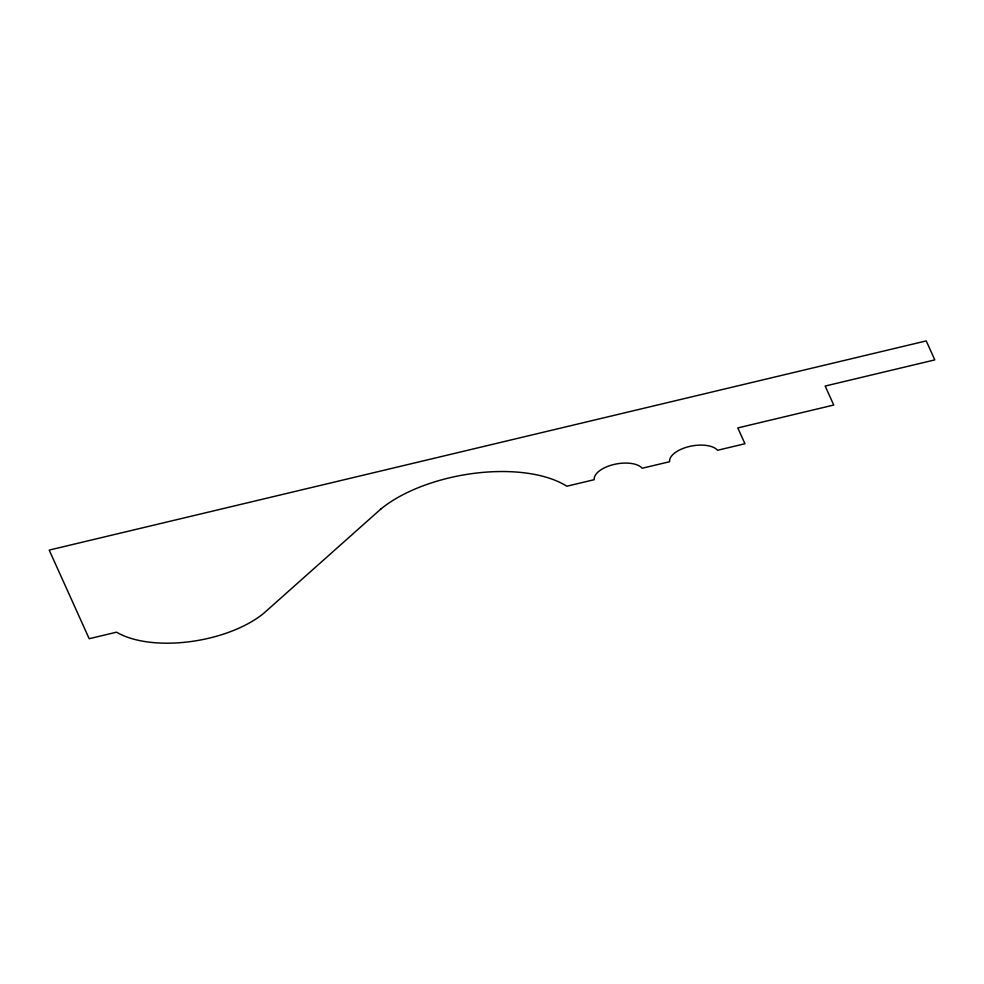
<?xml version="1.0" encoding="UTF-8"?>
<svg xmlns="http://www.w3.org/2000/svg" width="984" height="984" viewBox="0 0 984 984"><rect width="100%" height="100%" fill="white"/><g stroke="black" fill="none" stroke-linecap="round" stroke-linejoin="round"><path stroke-width="1.48" d="M380.943 508.949L263.786 613.266A90.577 43.358 -10.1 0 1 116.592 632.171L89.187 638.714L49.2 550.093L926.227 340.907L934.8 359.898L825.17 386.048L833.743 405.039L737.816 427.917L744.949 443.735L717.545 450.278A25.092 12.005 -10.1 0 0 689.28 446.502A25.092 12.005 -10.1 0 0 669.587 461.717L642.183 468.249A25.092 12.005 -10.1 0 0 613.918 464.473A25.092 12.005 -10.1 0 0 594.213 479.688L566.809 486.231A113.578 54.366 -10.1 0 0 380.943 508.949"/></g></svg>
